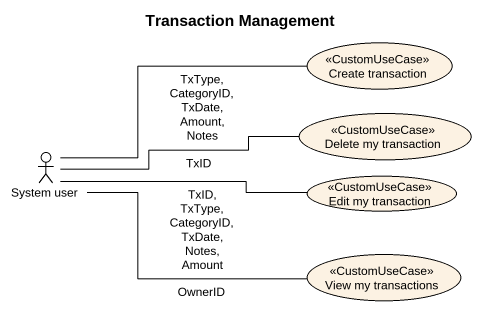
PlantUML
@startuml
title Transaction Management
usecase "Create transaction" as Create_transaction <<CustomUseCase>>
actor "System user" as System_user
usecase "Delete my transaction" as Delete_my_transaction <<CustomUseCase>>
usecase "Edit my transaction" as Edit_my_transaction <<CustomUseCase>>
usecase "View my transactions" as View_my_transactions <<CustomUseCase>>
System_user -right- Create_transaction : TxType, CategoryID, TxDate, Amount, Notes
System_user -right- Delete_my_transaction : TxID
System_user -right- Edit_my_transaction : TxID, TxType, CategoryID, TxDate, Notes, Amount
System_user -right- View_my_transactions : OwnerID
@enduml
